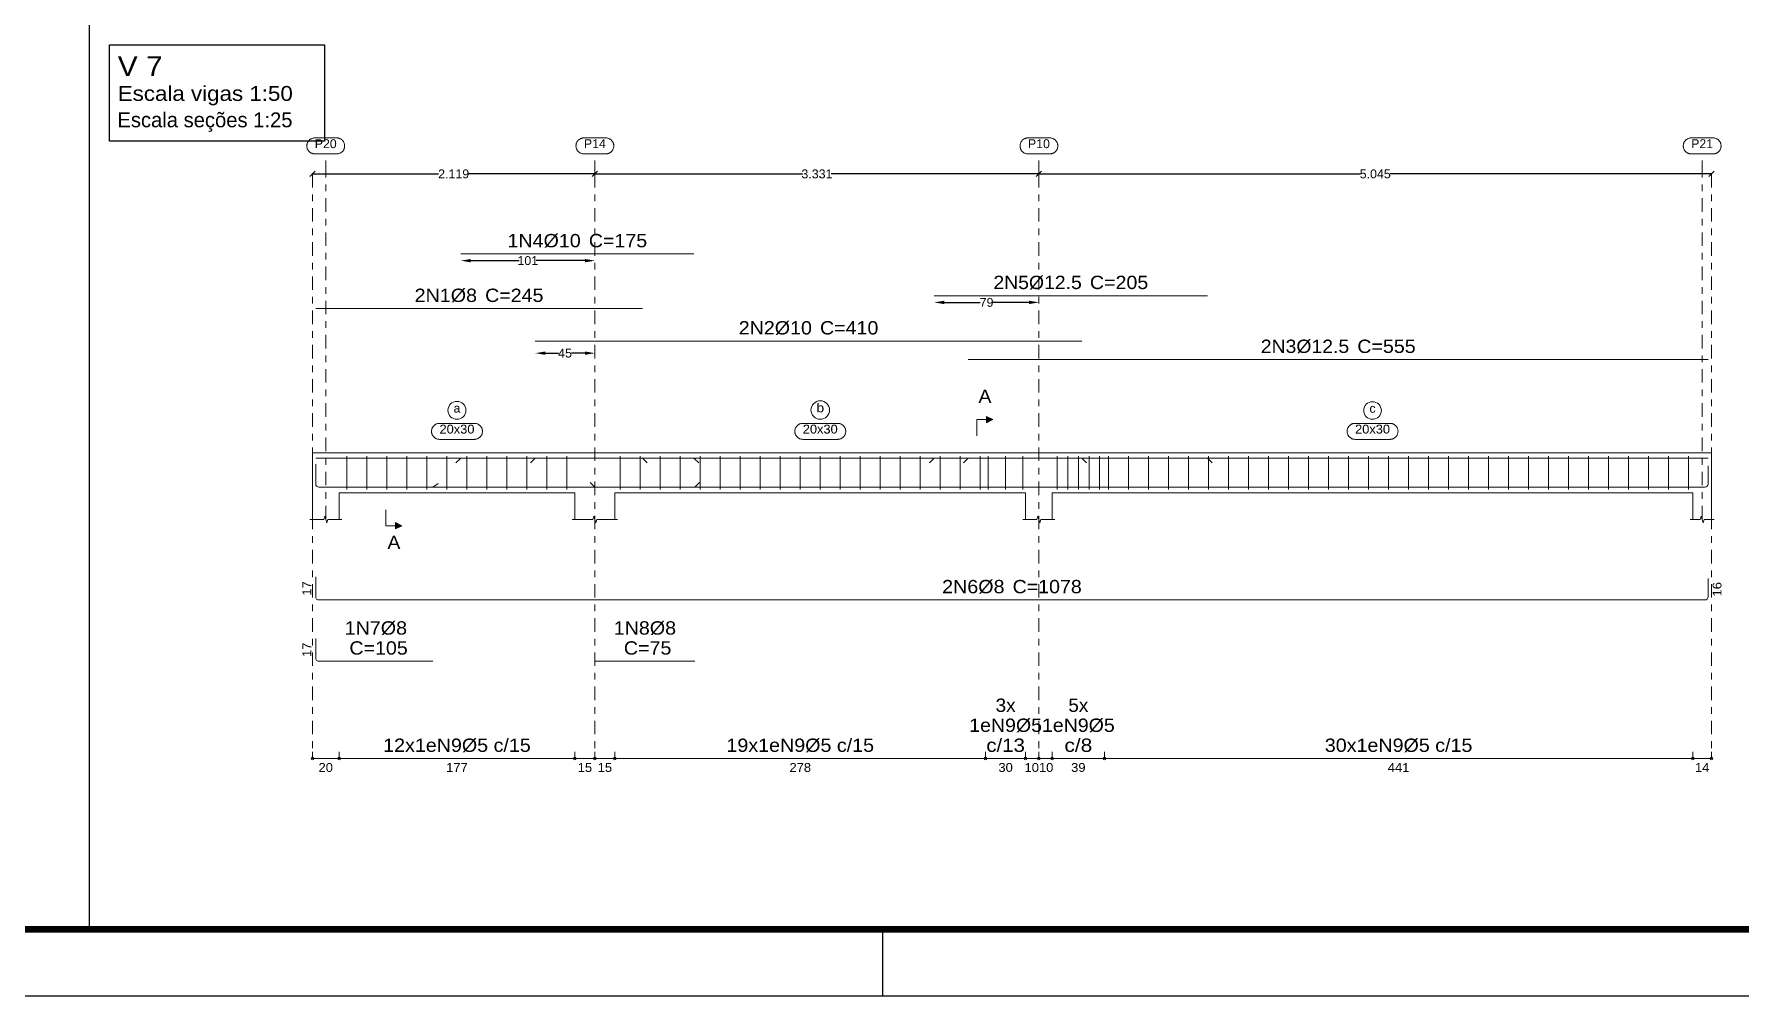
# Model space of a CAD drawing. Header units: centimetres. Extents: x 3194 to 3278, y -951 to -517.
# Drawn here: x 3228.69 to 3254.28, y -951.16 to -936.74 of the extents above; entities that cross this region are included whole.
import ezdxf
from ezdxf.enums import TextEntityAlignment as Align

# ---------------------------------------------------------------- set-up
doc = ezdxf.new("R2010")
doc.units = ezdxf.units.CM
doc.linetypes.add('CYPE_RAYAPUNTO', pattern=[0.4125, 0.2025, -0.105, 0, -0.105])
for name, color, linetype, lineweight in [('ARM_LONGITUDINAL_Ø10', 33, 'Continuous', 9), ('ARM_LONGITUDINAL_Ø12_5', 34, 'Continuous', 9), ('ARM_LONGITUDINAL_Ø8', 32, 'Continuous', 9), ('ARM_TRANSVERSAL_Ø5', 120, 'Continuous', 9), ('ELE_ARM_TRANS_TXT_EST', 7, 'Continuous', 9), ('ELE_CONT_NOS', 7, 'Continuous', 9), ('ELE_CONT_VIG_CONCRETO', 7, 'Continuous', 9), ('ELE_COT_COMPRIMENTO_PROJETADO', 8, 'Continuous', 0), ('ELE_COT_COT_ANCORAGENS', 8, 'Continuous', 0), ('ELE_COT_COT_ARM', 8, 'Continuous', 0), ('ELE_COT_COT_EST', 8, 'Continuous', 0), ('ELE_COT_COT_LIN_APOIOS', 8, 'CYPE_RAYAPUNTO', 0), ('ELE_COT_TEXTOS_ESTRIBOS', 8, 'Continuous', 0), ('ELE_REF_COT_LIN_AUX_COTA', 8, 'CYPE_RAYAPUNTO', 9), ('ELE_REF_LINHAS_MARCAS_PLANTA', 8, 'Continuous', 9), ('ELE_REF_MARCAS_PLANTA', 8, 'Continuous', 9), ('ELE_REF_REF_ESCALA', 3, 'Continuous', 9), ('ELE_REF_REF_NOME', 8, 'Continuous', 9), ('ELE_REF_REF_REFERENCIA', 8, 'Continuous', 9), ('ELE_REF_TEXTO_REF_NOME', 8, 'Continuous', 9), ('ELE_REF_TEXTO_REF_REFERENCIA', 8, 'Continuous', 9), ('POR_ARM_LONG_ARM_TEXTOS', 7, 'Continuous', 9), ('POR_ARM_LONG_TXT_COMP', 7, 'Continuous', 9)]:
    doc.layers.add(name, color=color, linetype=linetype, lineweight=lineweight)
doc.layers.add('ARQ-FOLHA', color=7, linetype='Continuous')
doc.layers.add('COTA CYPE', color=31, linetype='Continuous')
doc.styles.add('CYPETXT', font='arial.ttf', dxfattribs={"height": 0.2})
doc.styles.add('CYPETXT_0.2', font='arial.ttf', dxfattribs={"height": 0.133333})
doc.dimstyles.new('cype_arrow', dxfattribs={"dimtxt": 0.18, "dimasz": 0.15, "dimexe": 0.05, "dimexo": 0.05, "dimgap": 0, "dimtad": 0, "dimdec": 4, "dimzin": 0, "dimdsep": 46, "dimtxsty": 'CYPETXT_0.2', "dimcen": 0.09, "dimadec": 0, "dimazin": 0, "dimtfac": 1, "dimtdec": 4, "dimtofl": 0, "dimtmove": 2, "dimatfit": 3, "dimfxl": 1, "dimtolj": 1, "dimtzin": 0, "dimarcsym": 0})
doc.dimstyles.new('cype_oblique', dxfattribs={"dimtxt": 0.18, "dimasz": 0.18, "dimexe": 0.05, "dimexo": 0.05, "dimgap": 0, "dimtad": 0, "dimdec": 4, "dimzin": 0, "dimdsep": 46, "dimtxsty": 'CYPETXT_0.2', "dimblk": 'OBLIQUE', "dimtsz": 0.04, "dimcen": 0.09, "dimadec": 0, "dimazin": 0, "dimtfac": 1, "dimtdec": 4, "dimtofl": 0, "dimtmove": 2, "dimatfit": 3, "dimfxl": 1, "dimtolj": 1, "dimtzin": 0, "dimarcsym": 0})

# ---------------------------------------------------------------- blocks, each defined once
blk = doc.blocks.new('*D1279')
at = {"layer": 'Defpoints', "color": 0, "transparency": 16777216}
for p in [(3232.863, -938.84), (3232.863, -938.84), (3237.101, -938.84)]:
    blk.add_point(p, dxfattribs=at)
at = {"layer": 'ELE_COT_COMPRIMENTO_PROJETADO', "color": 0, "lineweight": -2, "transparency": 16777216}
for p, q in [((3232.823, -938.88), (3232.903, -938.8)), ((3232.863, -938.84), (3234.756, -938.84)), ((3237.101, -938.84), (3235.208, -938.84)), ((3237.061, -938.88), (3237.141, -938.8))]:
    blk.add_line(p, q, dxfattribs=at)
at = {"layer": 'ELE_COT_COMPRIMENTO_PROJETADO', "color": 0, "transparency": 16777216, "insert": (3234.982, -938.84), "char_height": 0.1333, "attachment_point": 5, "style": 'CYPETXT_0.2'}
blk.add_mtext('\\A1;2.119', dxfattribs=at)
blk = doc.blocks.new('_OBLIQUE')
at = {"color": 0, "linetype": 'ByBlock'}
blk.add_line((-0.5, -0.5), (0.5, 0.5), dxfattribs=at)
blk = doc.blocks.new('*D1280')
at = {"layer": 'Defpoints', "color": 0, "transparency": 16777216}
for p in [(3237.101, -938.84), (3237.101, -938.84), (3243.763, -938.84)]:
    blk.add_point(p, dxfattribs=at)
at = {"layer": 'ELE_COT_COMPRIMENTO_PROJETADO', "color": 0, "lineweight": -2, "transparency": 16777216}
for p, q in [((3237.061, -938.88), (3237.141, -938.8)), ((3237.101, -938.84), (3240.22, -938.84)), ((3243.763, -938.84), (3240.644, -938.84)), ((3243.723, -938.88), (3243.803, -938.8))]:
    blk.add_line(p, q, dxfattribs=at)
at = {"layer": 'ELE_COT_COMPRIMENTO_PROJETADO', "color": 0, "transparency": 16777216, "insert": (3240.432, -938.84), "char_height": 0.1333, "attachment_point": 5, "style": 'CYPETXT_0.2'}
blk.add_mtext('\\A1;3.331', dxfattribs=at)
blk = doc.blocks.new('*D1281')
at = {"layer": 'Defpoints', "color": 0, "transparency": 16777216}
for p in [(3243.763, -938.84), (3243.763, -938.84), (3253.853, -938.84)]:
    blk.add_point(p, dxfattribs=at)
at = {"layer": 'ELE_COT_COMPRIMENTO_PROJETADO', "color": 0, "lineweight": -2, "transparency": 16777216}
for p, q in [((3243.723, -938.88), (3243.803, -938.8)), ((3243.763, -938.84), (3248.582, -938.84)), ((3253.853, -938.84), (3249.033, -938.84)), ((3253.813, -938.88), (3253.893, -938.8))]:
    blk.add_line(p, q, dxfattribs=at)
at = {"layer": 'ELE_COT_COMPRIMENTO_PROJETADO', "color": 0, "transparency": 16777216, "insert": (3248.808, -938.84), "char_height": 0.1333, "attachment_point": 5, "style": 'CYPETXT_0.2'}
blk.add_mtext('\\A1;5.045', dxfattribs=at)
blk = doc.blocks.new('*D1282')
at = {"layer": 'Defpoints', "color": 0, "transparency": 16777216}
for p in [(3236.206, -941.527), (3237.101, -941.527), (3237.101, -941.527)]:
    blk.add_point(p, dxfattribs=at)
at = {"layer": 'ELE_COT_COT_ARM', "color": 0, "lineweight": -2, "transparency": 16777216}
for p, q in [((3236.356, -941.527), (3236.555, -941.527)), ((3236.951, -941.527), (3236.752, -941.527))]:
    blk.add_line(p, q, dxfattribs=at)
at = {"layer": 'ELE_COT_COT_ARM', "color": 0, "transparency": 16777216}
for points in [[(3236.356, -941.502), (3236.356, -941.552), (3236.206, -941.527)], [(3236.951, -941.502), (3236.951, -941.552), (3237.101, -941.527)]]:
    blk.add_solid(points, dxfattribs=at)
at = {"layer": 'ELE_COT_COT_ARM', "color": 0, "transparency": 16777216, "insert": (3236.653, -941.527), "char_height": 0.1333, "attachment_point": 5, "style": 'CYPETXT_0.2'}
blk.add_mtext('\\A1;45', dxfattribs=at)
blk = doc.blocks.new('*D1283')
at = {"layer": 'Defpoints', "color": 0, "transparency": 16777216}
for p in [(3235.088, -940.14), (3237.101, -940.14), (3237.101, -940.14)]:
    blk.add_point(p, dxfattribs=at)
at = {"layer": 'ELE_COT_COT_ARM', "color": 0, "lineweight": -2, "transparency": 16777216}
for p, q in [((3235.238, -940.14), (3235.966, -940.14)), ((3236.951, -940.14), (3236.222, -940.14))]:
    blk.add_line(p, q, dxfattribs=at)
at = {"layer": 'ELE_COT_COT_ARM', "color": 0, "transparency": 16777216}
for points in [[(3235.238, -940.115), (3235.238, -940.165), (3235.088, -940.14)], [(3236.951, -940.115), (3236.951, -940.165), (3237.101, -940.14)]]:
    blk.add_solid(points, dxfattribs=at)
at = {"layer": 'ELE_COT_COT_ARM', "color": 0, "transparency": 16777216, "insert": (3236.094, -940.14), "char_height": 0.1333, "attachment_point": 5, "style": 'CYPETXT_0.2'}
blk.add_mtext('\\A1;101', dxfattribs=at)
blk = doc.blocks.new('*D1284')
at = {"layer": 'Defpoints', "color": 0, "transparency": 16777216}
for p in [(3242.191, -940.766), (3243.763, -940.766), (3243.763, -940.766)]:
    blk.add_point(p, dxfattribs=at)
at = {"layer": 'ELE_COT_COT_ARM', "color": 0, "lineweight": -2, "transparency": 16777216}
for p, q in [((3242.341, -940.766), (3242.882, -940.766)), ((3243.613, -940.766), (3243.072, -940.766))]:
    blk.add_line(p, q, dxfattribs=at)
at = {"layer": 'ELE_COT_COT_ARM', "color": 0, "transparency": 16777216}
for points in [[(3242.341, -940.741), (3242.341, -940.791), (3242.191, -940.766)], [(3243.613, -940.741), (3243.613, -940.791), (3243.763, -940.766)]]:
    blk.add_solid(points, dxfattribs=at)
at = {"layer": 'ELE_COT_COT_ARM', "color": 0, "transparency": 16777216, "insert": (3242.977, -940.766), "char_height": 0.1333, "attachment_point": 5, "style": 'CYPETXT_0.2'}
blk.add_mtext('\\A1;79', dxfattribs=at)
blk = doc.blocks.new('FOLHA A1')
at = {"layer": 'ARQ-FOLHA'}
for p, q in [((471, -594), (471, -584)), ((0, -594), (841, -594))]:
    blk.add_line(p, q, dxfattribs=at)
at = {"layer": 'ARQ-FOLHA', "const_width": 1}
blk.add_lwpolyline([(25, -10), (25, -584), (831, -584), (831, -10), (25, -10)], dxfattribs=at)

msp = doc.modelspace()

# ---------------------------------------------------------------- hatches: boundary and pattern name
at = {"layer": 'ELE_REF_LINHAS_MARCAS_PLANTA'}
for points in [[(3242.97666, -942.57217), (3242.97666, -942.47617), (3243.07266, -942.52417)], [(3234.1095, -944.06617), (3234.1095, -944.16217), (3234.2055, -944.11417)]]:
    msp.add_hatch(color=256, dxfattribs=at).paths.add_polyline_path(points)

# ---------------------------------------------------------------- linework, layer by layer
msp.add_line((3229.51254, -936.58132), (3229.51254, -950.16367))
at = {"layer": 'ARM_LONGITUDINAL_Ø10'}
for p, q in [((3235.08768, -943.10117), (3235.01697, -943.17188)), ((3236.20609, -943.10117), (3236.13538, -943.17188)), ((3238.58768, -943.10117), (3238.65839, -943.17188)), ((3244.40609, -943.10117), (3244.4768, -943.17188))]:
    msp.add_line(p, q, dxfattribs=at)
for points in [[(3235.08768, -940.03973), (3238.58768, -940.03973)], [(3236.20609, -941.3471), (3244.40609, -941.3471)], [(3235.08768, -943.10117), (3238.58768, -943.10117)], [(3236.20609, -943.10117), (3244.40609, -943.10117)]]:
    msp.add_lwpolyline(points, dxfattribs=at)
at = {"layer": 'ARM_LONGITUDINAL_Ø12_5'}
for p, q in [((3242.19104, -943.10117), (3242.12033, -943.17188)), ((3242.70266, -943.10117), (3242.63195, -943.17188)), ((3246.29104, -943.10117), (3246.36175, -943.17188))]:
    msp.add_line(p, q, dxfattribs=at)
for points in [[(3242.19104, -940.6661), (3246.29104, -940.6661)], [(3253.80266, -941.62406), (3242.70266, -941.62406)], [(3242.19104, -943.10117), (3246.29104, -943.10117)], [(3253.80266, -943.10117), (3242.70266, -943.10117)]]:
    msp.add_lwpolyline(points, dxfattribs=at)
at = {"layer": 'ARM_LONGITUDINAL_Ø8'}
for p, q in [((3237.81266, -943.10117), (3237.88337, -943.17188)), ((3234.66835, -943.53717), (3234.75135, -943.48139)), ((3237.10084, -943.53717), (3237.03013, -943.46646)), ((3238.60084, -943.53717), (3238.67155, -943.46646))]:
    msp.add_line(p, q, dxfattribs=at)
for points in [[(3232.91266, -940.85973), (3237.81266, -940.85973)], [(3232.91266, -943.10117), (3237.81266, -943.10117)], [(3253.80266, -943.21717), (3253.80266, -943.48917), (3253.799, -943.50754), (3253.7886, -943.52311), (3253.77302, -943.53352), (3253.75466, -943.53717), (3232.96066, -943.53717), (3232.94229, -943.53352), (3232.92671, -943.52311), (3232.91631, -943.50754), (3232.91266, -943.48917), (3232.91266, -943.19287)], [(3232.91266, -943.19287), (3232.91266, -943.48917), (3232.91631, -943.50754), (3232.92671, -943.52311), (3232.94229, -943.53352), (3232.96066, -943.53717), (3234.66835, -943.53717)], [(3237.10084, -943.53717), (3238.60084, -943.53717)], [(3253.80266, -944.90725), (3253.80266, -945.17925), (3253.799, -945.19762), (3253.7886, -945.21319), (3253.77302, -945.22359), (3253.75466, -945.22725), (3232.96066, -945.22725), (3232.94229, -945.22359), (3232.92671, -945.21319), (3232.91631, -945.19762), (3232.91266, -945.17925), (3232.91266, -944.88294)], [(3232.91266, -945.80294), (3232.91266, -946.09925), (3232.91631, -946.11762), (3232.92671, -946.13319), (3232.94229, -946.14359), (3232.96066, -946.14725), (3234.66835, -946.14725)], [(3237.10084, -946.14725), (3238.60084, -946.14725)]]:
    msp.add_lwpolyline(points, dxfattribs=at)
at = {"layer": 'ARM_TRANSVERSAL_Ø5'}
for p, q in [((3233.38175, -943.06917), (3233.38175, -943.56917)), ((3233.68175, -943.06917), (3233.68175, -943.56917)), ((3233.98175, -943.06917), (3233.98175, -943.56917)), ((3234.28175, -943.06917), (3234.28175, -943.56917)), ((3234.58175, -943.06917), (3234.58175, -943.56917)), ((3234.88175, -943.06917), (3234.88175, -943.56917)), ((3235.18175, -943.06917), (3235.18175, -943.56917)), ((3235.48175, -943.06917), (3235.48175, -943.56917)), ((3235.78175, -943.06917), (3235.78175, -943.56917)), ((3236.08175, -943.06917), (3236.08175, -943.56917)), ((3236.38175, -943.06917), (3236.38175, -943.56917)), ((3236.68175, -943.06917), (3236.68175, -943.56917)), ((3237.48175, -943.06917), (3237.48175, -943.56917)), ((3237.78175, -943.06917), (3237.78175, -943.56917)), ((3238.08175, -943.06917), (3238.08175, -943.56917)), ((3238.38175, -943.06917), (3238.38175, -943.56917)), ((3238.68175, -943.06917), (3238.68175, -943.56917)), ((3238.98175, -943.06917), (3238.98175, -943.56917)), ((3239.28175, -943.06917), (3239.28175, -943.56917)), ((3239.58175, -943.06917), (3239.58175, -943.56917)), ((3239.88175, -943.06917), (3239.88175, -943.56917)), ((3240.18175, -943.06917), (3240.18175, -943.56917)), ((3240.48175, -943.06917), (3240.48175, -943.56917)), ((3240.78175, -943.06917), (3240.78175, -943.56917)), ((3241.08175, -943.06917), (3241.08175, -943.56917)), ((3241.38175, -943.06917), (3241.38175, -943.56917)), ((3241.68175, -943.06917), (3241.68175, -943.56917)), ((3241.98175, -943.06917), (3241.98175, -943.56917)), ((3242.28175, -943.06917), (3242.28175, -943.56917)), ((3242.58175, -943.06917), (3242.58175, -943.56917)), ((3242.88175, -943.06917), (3242.88175, -943.56917)), ((3243.00266, -943.06917), (3243.00266, -943.56917)), ((3243.26266, -943.06917), (3243.26266, -943.56917)), ((3243.52266, -943.06917), (3243.52266, -943.56917)), ((3244.03372, -943.06917), (3244.03372, -943.56917)), ((3244.19372, -943.06917), (3244.19372, -943.56917)), ((3244.35372, -943.06917), (3244.35372, -943.56917)), ((3244.51372, -943.06917), (3244.51372, -943.56917)), ((3244.67372, -943.06917), (3244.67372, -943.56917)), ((3244.80872, -943.06917), (3244.80872, -943.56917)), ((3245.10872, -943.06917), (3245.10872, -943.56917)), ((3245.40872, -943.06917), (3245.40872, -943.56917)), ((3245.70872, -943.06917), (3245.70872, -943.56917)), ((3246.00872, -943.06917), (3246.00872, -943.56917)), ((3246.30872, -943.06917), (3246.30872, -943.56917)), ((3246.60872, -943.06917), (3246.60872, -943.56917)), ((3246.90872, -943.06917), (3246.90872, -943.56917)), ((3247.20872, -943.06917), (3247.20872, -943.56917)), ((3247.50872, -943.06917), (3247.50872, -943.56917)), ((3247.80872, -943.06917), (3247.80872, -943.56917)), ((3248.10872, -943.06917), (3248.10872, -943.56917)), ((3248.40872, -943.06917), (3248.40872, -943.56917)), ((3248.70872, -943.06917), (3248.70872, -943.56917)), ((3249.00872, -943.06917), (3249.00872, -943.56917)), ((3249.30872, -943.06917), (3249.30872, -943.56917)), ((3249.60872, -943.06917), (3249.60872, -943.56917)), ((3249.90872, -943.06917), (3249.90872, -943.56917)), ((3250.20872, -943.06917), (3250.20872, -943.56917)), ((3250.50872, -943.06917), (3250.50872, -943.56917)), ((3250.80872, -943.06917), (3250.80872, -943.56917)), ((3251.10872, -943.06917), (3251.10872, -943.56917)), ((3251.40872, -943.06917), (3251.40872, -943.56917)), ((3251.70872, -943.06917), (3251.70872, -943.56917)), ((3252.00872, -943.06917), (3252.00872, -943.56917)), ((3252.30872, -943.06917), (3252.30872, -943.56917)), ((3252.60872, -943.06917), (3252.60872, -943.56917)), ((3252.90872, -943.06917), (3252.90872, -943.56917)), ((3253.20872, -943.06917), (3253.20872, -943.56917)), ((3253.50872, -943.06917), (3253.50872, -943.56917))]:
    msp.add_line(p, q, dxfattribs=at)
at = {"layer": 'COTA CYPE'}
msp.add_lwpolyline([(3229.81691, -936.90578), (3233.04331, -936.90578), (3233.04331, -938.34925), (3229.81691, -938.34925)], close=True, dxfattribs=at)
at = {"layer": 'ELE_CONT_NOS'}
for p, q in [((3232.86266, -943.61917), (3232.86266, -944.01917)), ((3233.26266, -943.61917), (3233.26266, -944.01917)), ((3236.80084, -943.61917), (3236.80084, -944.01917)), ((3237.40084, -943.61917), (3237.40084, -944.01917)), ((3243.56266, -943.61917), (3243.56266, -944.01917)), ((3243.96266, -943.61917), (3243.96266, -944.01917)), ((3253.57266, -943.61917), (3253.57266, -944.01917)), ((3253.85266, -943.61917), (3253.85266, -944.01917))]:
    msp.add_line(p, q, dxfattribs=at)
for points in [[(3233.26266, -943.01917), (3232.86266, -943.01917), (3232.86266, -943.61917)], [(3236.80084, -943.01917), (3237.40084, -943.01917)], [(3243.56266, -943.01917), (3243.96266, -943.01917)], [(3253.57266, -943.01917), (3253.85266, -943.01917), (3253.85266, -943.61917)], [(3232.82266, -944.01917), (3233.03266, -944.01917), (3233.04766, -943.96917), (3233.07766, -944.06917), (3233.09266, -944.01917), (3233.30266, -944.01917)], [(3236.76084, -944.01917), (3237.07084, -944.01917), (3237.08584, -943.96917), (3237.11584, -944.06917), (3237.13084, -944.01917), (3237.44084, -944.01917)], [(3243.52266, -944.01917), (3243.73266, -944.01917), (3243.74766, -943.96917), (3243.77766, -944.06917), (3243.79266, -944.01917), (3244.00266, -944.01917)], [(3253.53266, -944.01917), (3253.68266, -944.01917), (3253.69766, -943.96917), (3253.72766, -944.06917), (3253.74266, -944.01917), (3253.89266, -944.01917)]]:
    msp.add_lwpolyline(points, dxfattribs=at)
at = {"layer": 'ELE_CONT_VIG_CONCRETO'}
for p, q in [((3233.26266, -943.01917), (3236.80084, -943.01917)), ((3237.40084, -943.01917), (3243.56266, -943.01917)), ((3243.96266, -943.01917), (3253.57266, -943.01917)), ((3233.26266, -943.61917), (3236.80084, -943.61917)), ((3237.40084, -943.61917), (3243.56266, -943.61917)), ((3243.96266, -943.61917), (3253.57266, -943.61917))]:
    msp.add_line(p, q, dxfattribs=at)
at = {"layer": 'ELE_COT_COT_EST'}
for p, q in [((3232.86266, -947.60563), (3232.86266, -947.50563)), ((3233.26266, -947.60563), (3233.26266, -947.50563)), ((3236.80084, -947.60563), (3236.80084, -947.50563)), ((3237.10084, -947.60563), (3237.10084, -947.50563)), ((3237.40084, -947.60563), (3237.40084, -947.50563)), ((3242.96266, -947.60563), (3242.96266, -947.50563)), ((3243.56266, -947.60563), (3243.56266, -947.50563)), ((3243.76266, -947.60563), (3243.76266, -947.50563)), ((3243.96266, -947.60563), (3243.96266, -947.50563)), ((3244.74478, -947.60563), (3244.74478, -947.50563)), ((3253.57266, -947.60563), (3253.57266, -947.50563))]:
    msp.add_line(p, q, dxfattribs=at)
for points in [[(3232.86266, -947.60563), (3233.26266, -947.60563), (3233.26266, -947.50563)], [(3233.26266, -947.60563), (3236.80084, -947.60563), (3236.80084, -947.50563)], [(3236.80084, -947.60563), (3237.10084, -947.60563), (3237.10084, -947.50563)], [(3237.10084, -947.60563), (3237.40084, -947.60563), (3237.40084, -947.50563)], [(3237.40084, -947.60563), (3242.96266, -947.60563), (3242.96266, -947.50563)], [(3242.96266, -947.60563), (3243.56266, -947.60563), (3243.56266, -947.50563)], [(3243.56266, -947.60563), (3243.76266, -947.60563), (3243.76266, -947.50563)], [(3243.76266, -947.60563), (3243.96266, -947.60563), (3243.96266, -947.50563)], [(3243.96266, -947.60563), (3244.74478, -947.60563), (3244.74478, -947.50563)], [(3244.74478, -947.60563), (3253.57266, -947.60563), (3253.57266, -947.50563)], [(3253.57266, -947.60563), (3253.85266, -947.60563), (3253.85266, -947.50563)]]:
    msp.add_lwpolyline(points, dxfattribs=at)
for centre in [(3232.86266, -947.60563), (3233.26266, -947.60563), (3233.26266, -947.60563), (3236.80084, -947.60563), (3236.80084, -947.60563), (3237.10084, -947.60563), (3237.10084, -947.60563), (3237.40084, -947.60563), (3237.40084, -947.60563), (3242.96266, -947.60563), (3242.96266, -947.60563), (3243.56266, -947.60563), (3243.56266, -947.60563), (3243.76266, -947.60563), (3243.76266, -947.60563), (3243.96266, -947.60563), (3243.96266, -947.60563), (3244.74478, -947.60563), (3244.74478, -947.60563), (3253.57266, -947.60563), (3253.57266, -947.60563), (3253.85266, -947.60563)]:
    msp.add_circle(centre, 0.02, dxfattribs=at)
at = {"layer": 'ELE_COT_COT_LIN_APOIOS'}
for p, q in [((3232.86266, -938.83973), (3232.86266, -947.60563)), ((3237.10084, -938.83973), (3237.10084, -947.60563)), ((3243.76266, -938.83973), (3243.76266, -947.60563)), ((3253.85266, -938.83973), (3253.85266, -947.60563))]:
    msp.add_line(p, q, dxfattribs=at)
at = {"layer": 'ELE_REF_COT_LIN_AUX_COTA'}
for p, q in [((3233.06266, -938.83973), (3233.06266, -938.53973)), ((3237.10084, -938.83973), (3237.10084, -938.53973)), ((3243.76266, -938.83973), (3243.76266, -938.53973)), ((3253.71266, -938.83973), (3253.71266, -938.53973)), ((3233.06266, -944.01917), (3233.06266, -938.83973)), ((3253.71266, -944.01917), (3253.71266, -938.83973))]:
    msp.add_line(p, q, dxfattribs=at)
at = {"layer": 'ELE_REF_LINHAS_MARCAS_PLANTA'}
for p, q in [((3242.83266, -942.52417), (3242.83266, -942.76417)), ((3242.83266, -942.52417), (3242.97666, -942.52417)), ((3233.9655, -944.11417), (3233.9655, -943.87417)), ((3233.9655, -944.11417), (3234.1095, -944.11417))]:
    msp.add_line(p, q, dxfattribs=at)
for points in [[(3242.97666, -942.57217), (3242.97666, -942.47617), (3243.07266, -942.52417)], [(3234.1095, -944.06617), (3234.1095, -944.16217), (3234.2055, -944.11417)]]:
    msp.add_lwpolyline(points, close=True, dxfattribs=at)
at = {"layer": 'ELE_REF_REF_NOME'}
for points in [[(3235.29375, -942.57917), (3235.30176, -942.57944), (3235.30974, -942.58024), (3235.31765, -942.58158), (3235.32545, -942.58344), (3235.33311, -942.58581), (3235.34059, -942.58869), (3235.34787, -942.59207), (3235.3549, -942.59592), (3235.36166, -942.60024), (3235.36812, -942.605), (3235.37424, -942.61017), (3235.38001, -942.61575), (3235.38539, -942.6217), (3235.39036, -942.62799), (3235.39489, -942.6346), (3235.39898, -942.6415), (3235.4026, -942.64866), (3235.40573, -942.65604), (3235.40836, -942.66362), (3235.41048, -942.67135), (3235.41208, -942.67921), (3235.41314, -942.68716), (3235.41368, -942.69516), (3235.41368, -942.70318), (3235.41314, -942.71118), (3235.41208, -942.71913), (3235.41048, -942.72699), (3235.40836, -942.73473), (3235.40573, -942.7423), (3235.4026, -942.74969), (3235.39898, -942.75684), (3235.39489, -942.76374), (3235.39036, -942.77035), (3235.38539, -942.77665), (3235.38001, -942.7826), (3235.37424, -942.78817), (3235.36812, -942.79335), (3235.36166, -942.79811), (3235.3549, -942.80242), (3235.34787, -942.80628), (3235.34059, -942.80965), (3235.33311, -942.81253), (3235.32545, -942.81491), (3235.31765, -942.81677), (3235.30974, -942.8181), (3235.30176, -942.8189), (3235.29375, -942.81917), (3234.76975, -942.81917), (3234.76173, -942.8189), (3234.75375, -942.8181), (3234.74584, -942.81677), (3234.73804, -942.81491), (3234.73038, -942.81253), (3234.7229, -942.80965), (3234.71563, -942.80628), (3234.70859, -942.80242), (3234.70183, -942.79811), (3234.69538, -942.79335), (3234.68925, -942.78817), (3234.68349, -942.7826), (3234.67811, -942.77665), (3234.67314, -942.77035), (3234.6686, -942.76374), (3234.66451, -942.75684), (3234.6609, -942.74969), (3234.65777, -942.7423), (3234.65513, -942.73473), (3234.65302, -942.72699), (3234.65142, -942.71913), (3234.65035, -942.71118), (3234.64981, -942.70318), (3234.64981, -942.69516), (3234.65035, -942.68716), (3234.65142, -942.67921), (3234.65302, -942.67135), (3234.65513, -942.66362), (3234.65777, -942.65604), (3234.6609, -942.64866), (3234.66451, -942.6415), (3234.6686, -942.6346), (3234.67314, -942.62799), (3234.67811, -942.6217), (3234.68349, -942.61575), (3234.68925, -942.61017), (3234.69538, -942.605), (3234.70183, -942.60024), (3234.70859, -942.59592), (3234.71563, -942.59207), (3234.7229, -942.58869), (3234.73038, -942.58581), (3234.73804, -942.58344), (3234.74584, -942.58158), (3234.75375, -942.58024), (3234.76173, -942.57944), (3234.76975, -942.57917), (3235.29375, -942.57917)], [(3240.74375, -942.57917), (3240.75176, -942.57944), (3240.75974, -942.58024), (3240.76765, -942.58158), (3240.77545, -942.58344), (3240.78311, -942.58581), (3240.79059, -942.58869), (3240.79787, -942.59207), (3240.8049, -942.59592), (3240.81166, -942.60024), (3240.81812, -942.605), (3240.82424, -942.61017), (3240.83001, -942.61575), (3240.83539, -942.6217), (3240.84036, -942.62799), (3240.84489, -942.6346), (3240.84898, -942.6415), (3240.8526, -942.64866), (3240.85573, -942.65604), (3240.85836, -942.66362), (3240.86048, -942.67135), (3240.86208, -942.67921), (3240.86314, -942.68716), (3240.86368, -942.69516), (3240.86368, -942.70318), (3240.86314, -942.71118), (3240.86208, -942.71913), (3240.86048, -942.72699), (3240.85836, -942.73473), (3240.85573, -942.7423), (3240.8526, -942.74969), (3240.84898, -942.75684), (3240.84489, -942.76374), (3240.84036, -942.77035), (3240.83539, -942.77665), (3240.83001, -942.7826), (3240.82424, -942.78817), (3240.81812, -942.79335), (3240.81166, -942.79811), (3240.8049, -942.80242), (3240.79787, -942.80628), (3240.79059, -942.80965), (3240.78311, -942.81253), (3240.77545, -942.81491), (3240.76765, -942.81677), (3240.75974, -942.8181), (3240.75176, -942.8189), (3240.74375, -942.81917), (3240.21975, -942.81917), (3240.21173, -942.8189), (3240.20375, -942.8181), (3240.19584, -942.81677), (3240.18804, -942.81491), (3240.18038, -942.81253), (3240.1729, -942.80965), (3240.16563, -942.80628), (3240.15859, -942.80242), (3240.15183, -942.79811), (3240.14538, -942.79335), (3240.13925, -942.78817), (3240.13349, -942.7826), (3240.12811, -942.77665), (3240.12314, -942.77035), (3240.1186, -942.76374), (3240.11451, -942.75684), (3240.1109, -942.74969), (3240.10777, -942.7423), (3240.10513, -942.73473), (3240.10302, -942.72699), (3240.10142, -942.71913), (3240.10035, -942.71118), (3240.09981, -942.70318), (3240.09981, -942.69516), (3240.10035, -942.68716), (3240.10142, -942.67921), (3240.10302, -942.67135), (3240.10513, -942.66362), (3240.10777, -942.65604), (3240.1109, -942.64866), (3240.11451, -942.6415), (3240.1186, -942.6346), (3240.12314, -942.62799), (3240.12811, -942.6217), (3240.13349, -942.61575), (3240.13925, -942.61017), (3240.14538, -942.605), (3240.15183, -942.60024), (3240.15859, -942.59592), (3240.16563, -942.59207), (3240.1729, -942.58869), (3240.18038, -942.58581), (3240.18804, -942.58344), (3240.19584, -942.58158), (3240.20375, -942.58024), (3240.21173, -942.57944), (3240.21975, -942.57917), (3240.74375, -942.57917)], [(3249.02966, -942.57917), (3249.03767, -942.57944), (3249.04565, -942.58024), (3249.05356, -942.58158), (3249.06136, -942.58344), (3249.06902, -942.58581), (3249.0765, -942.58869), (3249.08378, -942.59207), (3249.09081, -942.59592), (3249.09757, -942.60024), (3249.10403, -942.605), (3249.11015, -942.61017), (3249.11591, -942.61575), (3249.12129, -942.6217), (3249.12626, -942.62799), (3249.1308, -942.6346), (3249.13489, -942.6415), (3249.13851, -942.64866), (3249.14164, -942.65604), (3249.14427, -942.66362), (3249.14639, -942.67135), (3249.14798, -942.67921), (3249.14905, -942.68716), (3249.14959, -942.69516), (3249.14959, -942.70318), (3249.14905, -942.71118), (3249.14798, -942.71913), (3249.14639, -942.72699), (3249.14427, -942.73473), (3249.14164, -942.7423), (3249.13851, -942.74969), (3249.13489, -942.75684), (3249.1308, -942.76374), (3249.12626, -942.77035), (3249.12129, -942.77665), (3249.11591, -942.7826), (3249.11015, -942.78817), (3249.10403, -942.79335), (3249.09757, -942.79811), (3249.09081, -942.80242), (3249.08378, -942.80628), (3249.0765, -942.80965), (3249.06902, -942.81253), (3249.06136, -942.81491), (3249.05356, -942.81677), (3249.04565, -942.8181), (3249.03767, -942.8189), (3249.02966, -942.81917), (3248.50566, -942.81917), (3248.49764, -942.8189), (3248.48966, -942.8181), (3248.48175, -942.81677), (3248.47395, -942.81491), (3248.46629, -942.81253), (3248.45881, -942.80965), (3248.45153, -942.80628), (3248.4445, -942.80242), (3248.43774, -942.79811), (3248.43129, -942.79335), (3248.42516, -942.78817), (3248.4194, -942.7826), (3248.41402, -942.77665), (3248.40905, -942.77035), (3248.40451, -942.76374), (3248.40042, -942.75684), (3248.39681, -942.74969), (3248.39367, -942.7423), (3248.39104, -942.73473), (3248.38893, -942.72699), (3248.38733, -942.71913), (3248.38626, -942.71118), (3248.38572, -942.70318), (3248.38572, -942.69516), (3248.38626, -942.68716), (3248.38733, -942.67921), (3248.38893, -942.67135), (3248.39104, -942.66362), (3248.39367, -942.65604), (3248.39681, -942.64866), (3248.40042, -942.6415), (3248.40451, -942.6346), (3248.40905, -942.62799), (3248.41402, -942.6217), (3248.4194, -942.61575), (3248.42516, -942.61017), (3248.43129, -942.605), (3248.43774, -942.60024), (3248.4445, -942.59592), (3248.45153, -942.59207), (3248.45881, -942.58869), (3248.46629, -942.58581), (3248.47395, -942.58344), (3248.48175, -942.58158), (3248.48966, -942.58024), (3248.49764, -942.57944), (3248.50566, -942.57917), (3249.02966, -942.57917)]]:
    msp.add_lwpolyline(points, close=True, dxfattribs=at)
for centre, radius in [((3235.03175, -942.38447), 0.13471), ((3240.48175, -942.37984), 0.13933), ((3248.76766, -942.38709), 0.13209)]:
    msp.add_circle(centre, radius, dxfattribs=at)
at = {"layer": 'ELE_REF_REF_REFERENCIA'}
for points in [[(3233.22666, -938.29973), (3233.23467, -938.3), (3233.24265, -938.30081), (3233.25056, -938.30214), (3233.25836, -938.304), (3233.26602, -938.30637), (3233.2735, -938.30926), (3233.28078, -938.31263), (3233.28781, -938.31649), (3233.29457, -938.3208), (3233.30103, -938.32556), (3233.30715, -938.33074), (3233.31291, -938.33631), (3233.31829, -938.34226), (3233.32326, -938.34855), (3233.3278, -938.35516), (3233.33189, -938.36206), (3233.33551, -938.36922), (3233.33864, -938.37661), (3233.34127, -938.38418), (3233.34339, -938.39192), (3233.34498, -938.39977), (3233.34605, -938.40772), (3233.34659, -938.41572), (3233.34659, -938.42374), (3233.34605, -938.43175), (3233.34498, -938.43969), (3233.34339, -938.44755), (3233.34127, -938.45529), (3233.33864, -938.46286), (3233.33551, -938.47025), (3233.33189, -938.4774), (3233.3278, -938.4843), (3233.32326, -938.49092), (3233.31829, -938.49721), (3233.31291, -938.50316), (3233.30715, -938.50873), (3233.30103, -938.51391), (3233.29457, -938.51867), (3233.28781, -938.52298), (3233.28078, -938.52684), (3233.2735, -938.53021), (3233.26602, -938.53309), (3233.25836, -938.53547), (3233.25056, -938.53733), (3233.24265, -938.53866), (3233.23467, -938.53947), (3233.22666, -938.53973), (3232.89866, -938.53973), (3232.89064, -938.53947), (3232.88266, -938.53866), (3232.87475, -938.53733), (3232.86695, -938.53547), (3232.85929, -938.53309), (3232.85181, -938.53021), (3232.84453, -938.52684), (3232.8375, -938.52298), (3232.83074, -938.51867), (3232.82429, -938.51391), (3232.81816, -938.50873), (3232.8124, -938.50316), (3232.80702, -938.49721), (3232.80205, -938.49092), (3232.79751, -938.4843), (3232.79342, -938.4774), (3232.78981, -938.47025), (3232.78667, -938.46286), (3232.78404, -938.45529), (3232.78193, -938.44755), (3232.78033, -938.43969), (3232.77926, -938.43175), (3232.77872, -938.42374), (3232.77872, -938.41572), (3232.77926, -938.40772), (3232.78033, -938.39977), (3232.78193, -938.39192), (3232.78404, -938.38418), (3232.78667, -938.37661), (3232.78981, -938.36922), (3232.79342, -938.36206), (3232.79751, -938.35516), (3232.80205, -938.34855), (3232.80702, -938.34226), (3232.8124, -938.33631), (3232.81816, -938.33074), (3232.82429, -938.32556), (3232.83074, -938.3208), (3232.8375, -938.31649), (3232.84453, -938.31263), (3232.85181, -938.30926), (3232.85929, -938.30637), (3232.86695, -938.304), (3232.87475, -938.30214), (3232.88266, -938.30081), (3232.89064, -938.3), (3232.89866, -938.29973), (3233.22666, -938.29973)], [(3237.26484, -938.29973), (3237.27285, -938.3), (3237.28083, -938.30081), (3237.28874, -938.30214), (3237.29654, -938.304), (3237.3042, -938.30637), (3237.31168, -938.30926), (3237.31896, -938.31263), (3237.32599, -938.31649), (3237.33275, -938.3208), (3237.33921, -938.32556), (3237.34533, -938.33074), (3237.3511, -938.33631), (3237.35648, -938.34226), (3237.36145, -938.34855), (3237.36598, -938.35516), (3237.37007, -938.36206), (3237.37369, -938.36922), (3237.37682, -938.37661), (3237.37945, -938.38418), (3237.38157, -938.39192), (3237.38317, -938.39977), (3237.38424, -938.40772), (3237.38477, -938.41572), (3237.38477, -938.42374), (3237.38424, -938.43175), (3237.38317, -938.43969), (3237.38157, -938.44755), (3237.37945, -938.45529), (3237.37682, -938.46286), (3237.37369, -938.47025), (3237.37007, -938.4774), (3237.36598, -938.4843), (3237.36145, -938.49092), (3237.35648, -938.49721), (3237.3511, -938.50316), (3237.34533, -938.50873), (3237.33921, -938.51391), (3237.33275, -938.51867), (3237.32599, -938.52298), (3237.31896, -938.52684), (3237.31168, -938.53021), (3237.3042, -938.53309), (3237.29654, -938.53547), (3237.28874, -938.53733), (3237.28083, -938.53866), (3237.27285, -938.53947), (3237.26484, -938.53973), (3236.93684, -938.53973), (3236.92882, -938.53947), (3236.92084, -938.53866), (3236.91294, -938.53733), (3236.90513, -938.53547), (3236.89747, -938.53309), (3236.88999, -938.53021), (3236.88272, -938.52684), (3236.87568, -938.52298), (3236.86892, -938.51867), (3236.86247, -938.51391), (3236.85634, -938.50873), (3236.85058, -938.50316), (3236.8452, -938.49721), (3236.84023, -938.49092), (3236.83569, -938.4843), (3236.8316, -938.4774), (3236.82799, -938.47025), (3236.82486, -938.46286), (3236.82223, -938.45529), (3236.82011, -938.44755), (3236.81851, -938.43969), (3236.81744, -938.43175), (3236.8169, -938.42374), (3236.8169, -938.41572), (3236.81744, -938.40772), (3236.81851, -938.39977), (3236.82011, -938.39192), (3236.82223, -938.38418), (3236.82486, -938.37661), (3236.82799, -938.36922), (3236.8316, -938.36206), (3236.83569, -938.35516), (3236.84023, -938.34855), (3236.8452, -938.34226), (3236.85058, -938.33631), (3236.85634, -938.33074), (3236.86247, -938.32556), (3236.86892, -938.3208), (3236.87568, -938.31649), (3236.88272, -938.31263), (3236.88999, -938.30926), (3236.89747, -938.30637), (3236.90513, -938.304), (3236.91294, -938.30214), (3236.92084, -938.30081), (3236.92882, -938.3), (3236.93684, -938.29973), (3237.26484, -938.29973)], [(3243.92666, -938.29973), (3243.93467, -938.3), (3243.94265, -938.30081), (3243.95056, -938.30214), (3243.95836, -938.304), (3243.96602, -938.30637), (3243.9735, -938.30926), (3243.98078, -938.31263), (3243.98781, -938.31649), (3243.99457, -938.3208), (3244.00103, -938.32556), (3244.00715, -938.33074), (3244.01291, -938.33631), (3244.01829, -938.34226), (3244.02326, -938.34855), (3244.0278, -938.35516), (3244.03189, -938.36206), (3244.03551, -938.36922), (3244.03864, -938.37661), (3244.04127, -938.38418), (3244.04339, -938.39192), (3244.04498, -938.39977), (3244.04605, -938.40772), (3244.04659, -938.41572), (3244.04659, -938.42374), (3244.04605, -938.43175), (3244.04498, -938.43969), (3244.04339, -938.44755), (3244.04127, -938.45529), (3244.03864, -938.46286), (3244.03551, -938.47025), (3244.03189, -938.4774), (3244.0278, -938.4843), (3244.02326, -938.49092), (3244.01829, -938.49721), (3244.01291, -938.50316), (3244.00715, -938.50873), (3244.00103, -938.51391), (3243.99457, -938.51867), (3243.98781, -938.52298), (3243.98078, -938.52684), (3243.9735, -938.53021), (3243.96602, -938.53309), (3243.95836, -938.53547), (3243.95056, -938.53733), (3243.94265, -938.53866), (3243.93467, -938.53947), (3243.92666, -938.53973), (3243.59866, -938.53973), (3243.59064, -938.53947), (3243.58266, -938.53866), (3243.57475, -938.53733), (3243.56695, -938.53547), (3243.55929, -938.53309), (3243.55181, -938.53021), (3243.54453, -938.52684), (3243.5375, -938.52298), (3243.53074, -938.51867), (3243.52429, -938.51391), (3243.51816, -938.50873), (3243.5124, -938.50316), (3243.50702, -938.49721), (3243.50205, -938.49092), (3243.49751, -938.4843), (3243.49342, -938.4774), (3243.48981, -938.47025), (3243.48667, -938.46286), (3243.48404, -938.45529), (3243.48193, -938.44755), (3243.48033, -938.43969), (3243.47926, -938.43175), (3243.47872, -938.42374), (3243.47872, -938.41572), (3243.47926, -938.40772), (3243.48033, -938.39977), (3243.48193, -938.39192), (3243.48404, -938.38418), (3243.48667, -938.37661), (3243.48981, -938.36922), (3243.49342, -938.36206), (3243.49751, -938.35516), (3243.50205, -938.34855), (3243.50702, -938.34226), (3243.5124, -938.33631), (3243.51816, -938.33074), (3243.52429, -938.32556), (3243.53074, -938.3208), (3243.5375, -938.31649), (3243.54453, -938.31263), (3243.55181, -938.30926), (3243.55929, -938.30637), (3243.56695, -938.304), (3243.57475, -938.30214), (3243.58266, -938.30081), (3243.59064, -938.3), (3243.59866, -938.29973), (3243.92666, -938.29973)], [(3253.87666, -938.29973), (3253.88467, -938.3), (3253.89265, -938.30081), (3253.90056, -938.30214), (3253.90836, -938.304), (3253.91602, -938.30637), (3253.9235, -938.30926), (3253.93078, -938.31263), (3253.93781, -938.31649), (3253.94457, -938.3208), (3253.95103, -938.32556), (3253.95715, -938.33074), (3253.96291, -938.33631), (3253.96829, -938.34226), (3253.97326, -938.34855), (3253.9778, -938.35516), (3253.98189, -938.36206), (3253.98551, -938.36922), (3253.98864, -938.37661), (3253.99127, -938.38418), (3253.99339, -938.39192), (3253.99498, -938.39977), (3253.99605, -938.40772), (3253.99659, -938.41572), (3253.99659, -938.42374), (3253.99605, -938.43175), (3253.99498, -938.43969), (3253.99339, -938.44755), (3253.99127, -938.45529), (3253.98864, -938.46286), (3253.98551, -938.47025), (3253.98189, -938.4774), (3253.9778, -938.4843), (3253.97326, -938.49092), (3253.96829, -938.49721), (3253.96291, -938.50316), (3253.95715, -938.50873), (3253.95103, -938.51391), (3253.94457, -938.51867), (3253.93781, -938.52298), (3253.93078, -938.52684), (3253.9235, -938.53021), (3253.91602, -938.53309), (3253.90836, -938.53547), (3253.90056, -938.53733), (3253.89265, -938.53866), (3253.88467, -938.53947), (3253.87666, -938.53973), (3253.54866, -938.53973), (3253.54064, -938.53947), (3253.53266, -938.53866), (3253.52475, -938.53733), (3253.51695, -938.53547), (3253.50929, -938.53309), (3253.50181, -938.53021), (3253.49453, -938.52684), (3253.4875, -938.52298), (3253.48074, -938.51867), (3253.47429, -938.51391), (3253.46816, -938.50873), (3253.4624, -938.50316), (3253.45702, -938.49721), (3253.45205, -938.49092), (3253.44751, -938.4843), (3253.44342, -938.4774), (3253.43981, -938.47025), (3253.43667, -938.46286), (3253.43404, -938.45529), (3253.43193, -938.44755), (3253.43033, -938.43969), (3253.42926, -938.43175), (3253.42872, -938.42374), (3253.42872, -938.41572), (3253.42926, -938.40772), (3253.43033, -938.39977), (3253.43193, -938.39192), (3253.43404, -938.38418), (3253.43667, -938.37661), (3253.43981, -938.36922), (3253.44342, -938.36206), (3253.44751, -938.35516), (3253.45205, -938.34855), (3253.45702, -938.34226), (3253.4624, -938.33631), (3253.46816, -938.33074), (3253.47429, -938.32556), (3253.48074, -938.3208), (3253.4875, -938.31649), (3253.49453, -938.31263), (3253.50181, -938.30926), (3253.50929, -938.30637), (3253.51695, -938.304), (3253.52475, -938.30214), (3253.53266, -938.30081), (3253.54064, -938.3), (3253.54866, -938.29973), (3253.87666, -938.29973)]]:
    msp.add_lwpolyline(points, close=True, dxfattribs=at)

# ---------------------------------------------------------------- block references
at = {"layer": 'ARQ-FOLHA', "xscale": 0.1, "yscale": 0.1, "zscale": 0.1}
msp.add_blockref('FOLHA A1', (3194.3194, -891.76367), dxfattribs=at)

# ---------------------------------------------------------------- texts
at = {"layer": 'COTA CYPE', "style": 'CYPETXT', "width": 1.080185}
msp.add_text('V 7', height=0.297399, dxfattribs=at).set_placement((3229.94232, -937.37255), (3230.61592, -937.37255), align=Align.FIT)
at = {"layer": 'ELE_ARM_TRANS_TXT_EST', "style": 'CYPETXT'}
for s, width, p, p2 in [('3x', 1.016644, (3243.11266, -946.90563), (3243.41266, -946.90563)), ('5x', 1.016644, (3244.20372, -946.90563), (3244.50372, -946.90563)), ('1eN9%%c5', 1.049339, (3242.71666, -947.20563), (3243.80866, -947.20563)), ('1eN9%%c5', 1.049339, (3243.80772, -947.20563), (3244.89972, -947.20563)), ('12x1eN9%%c5 c/15', 1.055863, (3233.92475, -947.50563), (3236.13875, -947.50563)), ('19x1eN9%%c5 c/15', 1.055863, (3239.07475, -947.50563), (3241.28875, -947.50563)), ('c/13', 1.096376, (3242.97316, -947.50563), (3243.55216, -947.50563)), ('c/8', 1.118818, (3244.14522, -947.50563), (3244.56222, -947.50563)), ('30x1eN9%%c5 c/15', 1.055863, (3248.05172, -947.50563), (3250.26572, -947.50563))]:
    msp.add_text(s, height=0.2, dxfattribs=dict(at, width=width)).set_placement(p, p2, align=Align.FIT)
at = {"layer": 'ELE_COT_COT_ANCORAGENS', "style": 'CYPETXT', "width": 1.042546}
for s, p, p2 in [('17', (3232.84599, -945.1631), (3232.84599, -944.9471)), ('16', (3254.00266, -945.17525), (3254.00266, -944.95925)), ('17', (3232.84599, -946.0831), (3232.84599, -945.8671))]:
    msp.add_text(s, height=0.133333, rotation=90, dxfattribs=at).set_placement(p, p2, align=Align.FIT)
at = {"layer": 'ELE_COT_TEXTOS_ESTRIBOS', "style": 'CYPETXT', "width": 1.042546}
for s, p, p2 in [('20', (3232.95466, -947.80563), (3233.17066, -947.80563)), ('177', (3234.86975, -947.80563), (3235.19375, -947.80563)), ('15', (3236.84284, -947.80563), (3237.05884, -947.80563)), ('15', (3237.14284, -947.80563), (3237.35884, -947.80563)), ('278', (3240.01975, -947.80563), (3240.34375, -947.80563)), ('30', (3243.15466, -947.80563), (3243.37066, -947.80563)), ('10', (3243.54666, -947.80563), (3243.76266, -947.80563)), ('10', (3243.76266, -947.80563), (3243.97866, -947.80563)), ('39', (3244.24572, -947.80563), (3244.46172, -947.80563)), ('441', (3248.99672, -947.80563), (3249.32072, -947.80563)), ('14', (3253.60466, -947.80563), (3253.82066, -947.80563))]:
    msp.add_text(s, height=0.133333, dxfattribs=at).set_placement(p, p2, align=Align.FIT)
at = {"layer": 'ELE_REF_MARCAS_PLANTA', "style": 'CYPETXT', "width": 1.044083}
for p, p2 in [((3242.85516, -942.27417), (3243.05016, -942.27417)), ((3233.988, -944.46417), (3234.183, -944.46417))]:
    msp.add_text('A', height=0.2, dxfattribs=at).set_placement(p, p2, align=Align.FIT)
at = {"layer": 'ELE_REF_REF_ESCALA', "style": 'CYPETXT'}
for s, width, p, p2 in [('Escala vigas 1:50', 1.075389, (3229.94232, -937.74429), (3232.56872, -937.74429)), ('Escala seções 1:25', 0.971968, (3229.93744, -938.14041), (3232.56385, -938.14041))]:
    msp.add_text(s, height=0.2230494, dxfattribs=dict(at, width=width)).set_placement(p, p2, align=Align.FIT)
at = {"layer": 'ELE_REF_TEXTO_REF_NOME', "style": 'CYPETXT'}
for s, height, width, p, p2 in [('a', 0.13333, 0.984627, (3234.98075, -942.4178), (3235.08275, -942.4178)), ('b', 0.13333, 1.139078, (3240.42275, -942.41318), (3240.54075, -942.41318)), ('c', 0.13333, 0.987832, (3248.72166, -942.42042), (3248.81366, -942.42042)), ('20x30', 0.133333, 1.032505, (3234.76975, -942.73251), (3235.29375, -942.73251)), ('20x30', 0.133333, 1.032505, (3240.21975, -942.73251), (3240.74375, -942.73251)), ('20x30', 0.133333, 1.032505, (3248.50566, -942.73251), (3249.02966, -942.73251))]:
    msp.add_text(s, height=height, dxfattribs=dict(at, width=width)).set_placement(p, p2, align=Align.FIT)
at = {"layer": 'ELE_REF_TEXTO_REF_REFERENCIA', "style": 'CYPETXT', "width": 0.989671}
for s, p, p2 in [('P20', (3232.89866, -938.45307), (3233.22666, -938.45307)), ('P14', (3236.93684, -938.45307), (3237.26484, -938.45307)), ('P10', (3243.59866, -938.45307), (3243.92666, -938.45307)), ('P21', (3253.54866, -938.45307), (3253.87666, -938.45307))]:
    msp.add_text(s, height=0.133333, dxfattribs=at).set_placement(p, p2, align=Align.FIT)
at = {"layer": 'POR_ARM_LONG_ARM_TEXTOS', "style": 'CYPETXT'}
for s, width, p, p2 in [('1N4%%c10', 1.055105, (3235.79018, -939.93973), (3236.88818, -939.93973)), ('2N5%%c12.5', 1.041086, (3243.07954, -940.5661), (3244.40554, -940.5661)), ('2N1%%c8', 1.057309, (3234.39616, -940.75973), (3235.33216, -940.75973)), ('2N2%%c10', 1.055105, (3239.25859, -941.2471), (3240.35659, -941.2471)), ('2N3%%c12.5', 1.041086, (3247.09116, -941.52406), (3248.41716, -941.52406)), ('2N6%%c8', 1.057309, (3242.31016, -945.12725), (3243.24616, -945.12725)), ('1N7%%c8', 1.057309, (3233.3465, -945.74725), (3234.2825, -945.74725)), ('1N8%%c8', 1.057309, (3237.38284, -945.74725), (3238.31884, -945.74725))]:
    msp.add_text(s, height=0.2, dxfattribs=dict(at, width=width)).set_placement(p, p2, align=Align.FIT)
at = {"layer": 'POR_ARM_LONG_TXT_COMP', "style": 'CYPETXT'}
for s, width, p, p2 in [(' C=175', 1.053117, (3236.92818, -939.93973), (3237.88518, -939.93973)), (' C=205', 1.053117, (3244.44554, -940.5661), (3245.40254, -940.5661)), (' C=245', 1.053117, (3235.37216, -940.75973), (3236.32916, -940.75973)), (' C=410', 1.053117, (3240.39659, -941.2471), (3241.35359, -941.2471)), (' C=555', 1.053117, (3248.45716, -941.52406), (3249.41416, -941.52406)), (' C=1078', 1.051573, (3243.28616, -945.12725), (3244.40516, -945.12725)), (' C=105', 1.053117, (3233.336, -946.04725), (3234.293, -946.04725)), (' C=75', 1.055297, (3237.45334, -946.04725), (3238.24834, -946.04725))]:
    msp.add_text(s, height=0.2, dxfattribs=dict(at, width=width)).set_placement(p, p2, align=Align.FIT)

# ---------------------------------------------------------------- dimensions: what is measured, and where the dimension line sits
at = {"layer": 'ELE_COT_COMPRIMENTO_PROJETADO'}
for p1, p2, text, picture, middle in [((3237.10084, -938.83973), (3232.86266, -938.83973), '2.119', '*D1279', (3234.98175, -938.83973)), ((3243.76266, -938.83973), (3237.10084, -938.83973), '3.331', '*D1280', (3240.43175, -938.83973)), ((3253.85266, -938.83973), (3243.76266, -938.83973), '5.045', '*D1281', (3248.80766, -938.83973))]:
    dim = msp.add_aligned_dim(p1=p1, p2=p2, distance=0, text=text, dimstyle='cype_oblique', override={"dimexe": 0, "dimexo": 0}, dxfattribs=at)
    dim.commit()
    dim.dimension.update_dxf_attribs({"geometry": picture, "text_midpoint": middle})
at = {"layer": 'ELE_COT_COT_ARM'}
for p1, p2, text, picture, middle in [((3235.08768, -940.13973), (3237.10084, -940.13973), '101', '*D1283', (3236.09426, -940.13973)), ((3242.19104, -940.7661), (3243.76266, -940.7661), '79', '*D1284', (3242.97685, -940.7661)), ((3236.20609, -941.5271), (3237.10084, -941.5271), '45', '*D1282', (3236.65346, -941.5271))]:
    dim = msp.add_aligned_dim(p1=p1, p2=p2, distance=0, text=text, dimstyle='cype_arrow', override={"dimexe": 0, "dimexo": 0}, dxfattribs=at)
    dim.commit()
    dim.dimension.update_dxf_attribs({"geometry": picture, "text_midpoint": middle})

doc.saveas('drawing.dxf')
